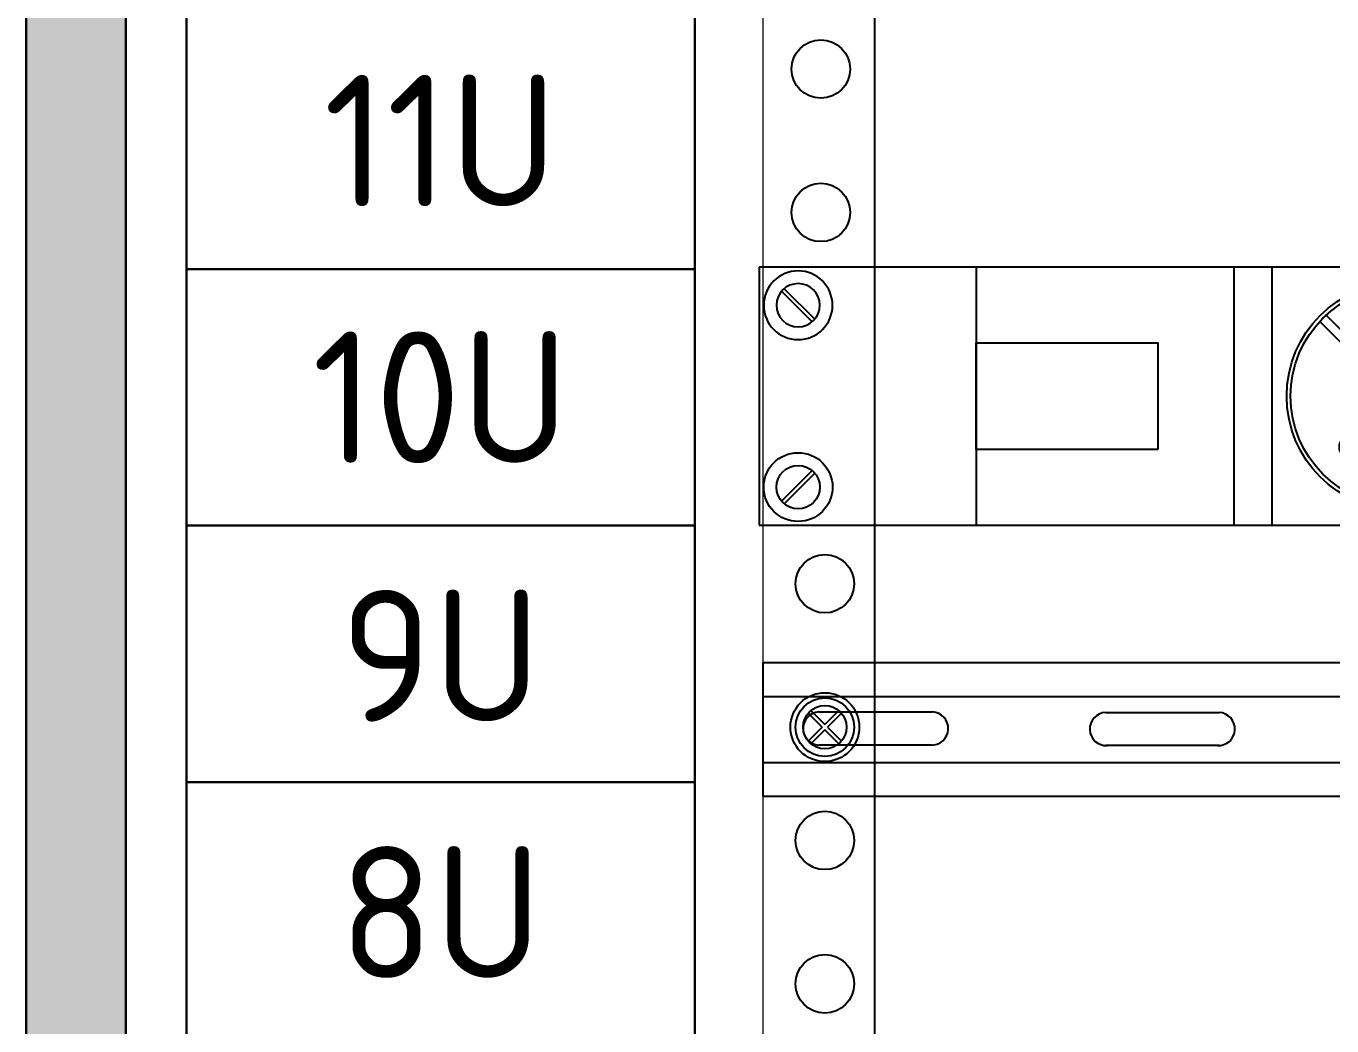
# Model space of a CAD drawing. Header units: millimetres. Extents: x -695119 to 412940, y -249585 to 622758.
# Drawn here: x -479564 to -474848, y 84060 to 87671 of the extents above; entities that cross this region are included whole.
import ezdxf

# ---------------------------------------------------------------- set-up
doc = ezdxf.new("R2010")
doc.units = ezdxf.units.MM
doc.layers.add('(АР) Текст', color=7, linetype='Continuous', lineweight=25)
doc.styles.add('GOST-2.304_Type-B_italic', font='')
doc.styles.get('GOST-2.304_Type-B_italic').set_extended_font_data('GOST type B')

# ---------------------------------------------------------------- blocks, each defined once
blk = doc.blocks.new('SCREW')
for p, q in [((0.244, 0.29), (-0.29, -0.244)), ((0.29, 0.244), (-0.244, -0.29))]:
    blk.add_line(p, q)
for radius in [0.6, 0.379]:
    blk.add_circle((0, 0), radius)
blk = doc.blocks.new('BLANC1U')
for p, q in [((24.15, 0), (-24.15, 0)), ((24.15, -4.5), (24.15, 0)), ((-24.15, -4.5), (24.15, -4.5))]:
    blk.add_line(p, q)
blk.add_blockref('SCREW', (23.468, -0.663))
at = {"xscale": -1, "rotation": 180}
blk.add_blockref('SCREW', (23.468, -3.837), dxfattribs=at)
blk = doc.blocks.new('2p_Gesock')
at = {"ltscale": 0.1}
for p, q in [((-0.077, 1.923), (-0.077, 1.156)), ((0.077, 1.923), (0.077, 1.156)), ((0.077, 1.156), (-0.077, 1.156)), ((-0.077, -1.923), (-0.077, -1.156)), ((0.077, -1.156), (-0.077, -1.156)), ((0.077, -1.923), (0.077, -1.156))]:
    blk.add_line(p, q, dxfattribs=at)
for centre, radius in [((0, 0), 1.993), ((0, 0), 1.925), ((-1.253, 0), 0.187), ((1.253, 0), 0.187)]:
    blk.add_circle(centre, radius, dxfattribs=at)
blk = doc.blocks.new('TLK-RS08MF1-BK')
for points in [[(721.5, 391.7), (329.8, 391.7), (329.8, 0), (721.5, 0)], [(1170.9, 391.7), (779.2, 391.7), (779.2, 0), (1170.9, 0)], [(605.9, 114.9), (329.8, 114.9), (329.8, 276.8), (605.9, 276.8)]]:
    blk.add_lwpolyline(points, close=True)
at = {"xscale": 87.0444934736006, "yscale": 87.0444934736006, "zscale": 87.0444934736006}
for name, p, rotation in [('2p_Gesock', (975, 195.9), 225), ('BLANC1U', (2102.1, 0), 180)]:
    blk.add_blockref(name, p, dxfattribs=dict(at, rotation=rotation))

msp = doc.modelspace()

# ---------------------------------------------------------------- hatches: boundary and pattern name
at = {"lineweight": 0, "true_color": 0xc7c8ca}
h = msp.add_hatch(color=9, dxfattribs=at)
h.dxf.hatch_style = 1
h.paths.add_polyline_path([(-479203.762, 92580.017), (-479564.329, 92580.017), (-479564.329, 77459.794), (-479203.762, 77459.794)])
h.paths.add_polyline_path([(-476123.448, 93041.057), (-479564.329, 93041.057), (-479564.329, 92580.017), (-479203.762, 92580.017), (-476123.448, 92580.017)])
h.paths.add_polyline_path([(-475014.203, 93041.057), (-476123.448, 93041.057), (-476123.448, 92580.017), (-475014.085, 92580.017)])
h.paths.add_polyline_path([(-474626.291, 93041.057), (-475014.203, 93041.057), (-475014.085, 92580.017), (-474626.291, 92580.017)])
h.paths.add_polyline_path([(-474271.126, 93041.057), (-474626.291, 93041.057), (-474626.291, 92580.017), (-474271.126, 92580.017)])
h.paths.add_polyline_path([(-464670.165, 93041.057), (-474271.126, 93041.057), (-474271.126, 92580.017), (-464670.165, 92580.017)])
h.paths.add_polyline_path([(-464670.165, 92566.872), (-465000.306, 92566.872), (-465000.306, 91810.981), (-464670.165, 91810.981)])
h.paths.add_polyline_path([(-464670.165, 91810.981), (-465000.306, 91810.981), (-465000.306, 90892.45), (-464670.165, 90892.45)])
h.paths.add_polyline_path([(-464670.165, 90892.45), (-465000.306, 90892.45), (-465000.306, 89957.478), (-464670.165, 89957.478)])
h.paths.add_polyline_path([(-464670.165, 89957.478), (-465000.306, 89957.478), (-465000.306, 89038.904), (-464670.165, 89038.904)])
h.paths.add_polyline_path([(-464670.165, 89038.904), (-465000.306, 89038.904), (-465000.306, 88099.312), (-464670.165, 88099.312)])
h.paths.add_polyline_path([(-464670.165, 88099.312), (-465000.306, 88099.312), (-465000.306, 86334.161), (-464670.165, 86334.161)])
h.paths.add_polyline_path([(-464670.165, 86334.161), (-465000.306, 86334.161), (-465000.306, 82620.3), (-464670.165, 82620.3)])
h.paths.add_polyline_path([(-464670.165, 82620.3), (-465000.306, 82620.3), (-465000.306, 79110.734), (-464670.165, 79110.734)])
h.paths.add_polyline_path([(-464670.165, 79110.734), (-465000.306, 79110.734), (-465000.306, 77459.794), (-464670.165, 77459.794)])
h.paths.add_polyline_path([(-465974.329, 77459.794), (-479564.329, 77459.794), (-479564.329, 76286.529), (-465974.329, 76286.529)])
h.paths.add_polyline_path([(-464670.165, 77459.794), (-465974.329, 77459.794), (-465974.329, 76286.529), (-464670.165, 76286.529)])

# ---------------------------------------------------------------- linework, layer by layer
at = {"layer": '(АР) Текст', "color": 7, "lineweight": 15}
for p, q in [((-479564.329, 93041.057), (-479564.329, 77459.794)), ((-479203.762, 92566.872), (-479203.762, 77459.794)), ((-476902.391, 83312.816), (-476902.391, 92566.872))]:
    msp.add_line(p, q, dxfattribs=at)
at = {"layer": '(АР) Текст', "color": 7}
for points in [[(-476499.702, 92359.425), (-476499.702, 77459.794)], [(-470294.635, 84888.725), (-476902.391, 84888.725), (-476902.391, 85372.744), (-470294.635, 85372.744)], [(-476902.391, 85249.859), (-470294.635, 85249.859)], [(-476688.921, 85138.743), (-476739.394, 85189.215)], [(-476729.865, 85198.744), (-476679.392, 85148.272)], [(-476701.118, 85193.949), (-476290.52, 85193.949)], [(-476628.92, 85198.744), (-476679.392, 85148.272)], [(-476619.391, 85189.215), (-476669.863, 85138.743)], [(-475665.705, 85192.087), (-475255.107, 85192.087)], [(-476688.921, 85138.743), (-476739.394, 85088.27)], [(-476679.392, 85129.214), (-476729.865, 85078.741)], [(-476628.92, 85078.741), (-476679.392, 85129.214)], [(-476669.863, 85138.743), (-476619.391, 85088.27)], [(-476290.52, 85073.956), (-476701.118, 85073.956)], [(-475255.107, 85072.094), (-475665.705, 85072.094)], [(-476902.391, 85011.61), (-470294.635, 85011.61)]]:
    msp.add_lwpolyline(points, dxfattribs=at)
at = {"layer": '(АР) Текст', "color": 7, "lineweight": 30}
for points in [[(-477149.11, 86793.63), (-478985.062, 86793.63), (-478985.062, 87720.403), (-477149.11, 87720.403)], [(-477149.11, 85866.857), (-478985.062, 85866.857), (-478985.062, 86793.63), (-477149.11, 86793.63)], [(-477149.11, 84940.085), (-478985.062, 84940.085), (-478985.062, 85866.857), (-477149.11, 85866.857)], [(-477149.11, 84013.312), (-478985.062, 84013.312), (-478985.062, 84940.085), (-477149.11, 84940.085)]]:
    msp.add_lwpolyline(points, close=True, dxfattribs=at)
at = {"layer": '(АР) Текст', "color": 7}
for centre, radius in [((-476693.971, 87516.068), 105.558), ((-476693.971, 86997.965), 105.558), ((-476679.392, 85656.845), 105.558), ((-476679.392, 85138.743), 124.171), ((-476679.392, 85138.743), 105.558), ((-476679.392, 85138.743), 78.407), ((-476679.392, 84729.576), 105.558), ((-476679.392, 84211.474), 105.558)]:
    msp.add_circle(centre, radius, dxfattribs=at)
for centre, start, end in [((-476697.908, 85133.953), 93.062139, 273.062139), ((-476293.73, 85133.953), 266.937861, 86.937861), ((-475662.495, 85132.091), 93.062139, 273.062139), ((-475258.317, 85132.091), 266.937861, 86.937861)]:
    msp.add_arc(centre, 60.082, start, end, dxfattribs=at)
at = {"lineweight": 30}
msp.add_lwpolyline([(-479564.329, 92580.017), (-479203.762, 92580.017), (-479203.762, 77459.794), (-479564.329, 77459.794)], close=True, dxfattribs=at)

# ---------------------------------------------------------------- block references
at = {"layer": '(АР) Текст', "color": 7, "xscale": 2.37754392158592, "yscale": 2.37754392158592, "zscale": 2.37754392158592}
msp.add_blockref('TLK-RS08MF1-BK', (-476916.969, 85868.519), dxfattribs=at)

# ---------------------------------------------------------------- texts
at = {"layer": '(АР) Текст', "color": 7, "char_height": 475.5088, "width": 1835.95153, "attachment_point": 5, "style": 'GOST-2.304_Type-B_italic'}
for s, insert in [('{\\C0;11U}', (-478067.086, 87257.016)), ('{\\C0;10U}', (-478067.086, 86330.244)), ('{\\C0;9U}', (-478067.086, 85396.517)), ('{\\C0;8U}', (-478067.086, 84469.744))]:
    msp.add_mtext(s, dxfattribs=dict(at, insert=insert))

doc.saveas('drawing.dxf')
